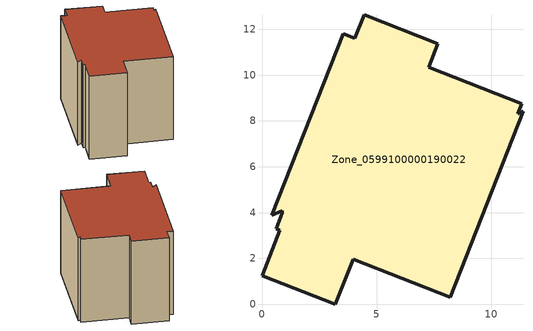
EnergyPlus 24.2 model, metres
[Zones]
Zone_0599100000190022
 floor ground (C_G): 4.06,11.6 4.47,12.63 7.67,11.37 7.27,10.34 11.34,8.74 11.16,8.31 11.39,8.41 8.21,0.3 3.98,1.96 3.2,0 0,1.25 0.78,3.22 0.62,3.28 0.88,3.99 0.88,4.08 0.42,3.88 3.54,11.81 z0
 wall outside (C_F): 3.2,0 3.98,1.96 8.21,0.3 11.39,8.41 11.16,8.31 11.34,8.74 7.27,10.34 7.67,11.37 4.47,12.63 4.06,11.6 3.54,11.81 0.42,3.88 0.88,4.08 0.88,3.99 0.62,3.28 0.78,3.22 0,1.25 3.2,0 z0:8.53
 roof outside (C_R): 0.88,3.99 0.62,3.28 0.78,3.22 0,1.25 3.2,0 3.98,1.96 8.21,0.3 11.39,8.41 11.16,8.31 11.34,8.74 7.27,10.34 7.67,11.37 4.47,12.63 4.06,11.6 3.54,11.81 0.42,3.88 0.88,4.08 z8.53
[BUILDING]
Pand.0599100000190022: North Axis=0; Terrain=City; Loads Convergence Tolerance Value=0.04; Temperature Convergence Tolerance Value=0.4; Solar Distribution=FullExterior; Maximum Number of Warmup Days=25; Minimum Number of Warmup Days=1
[Site:Location]
Rotterdam.The.Hague.AP_ZH_NLD Design_Conditions: Latitude=51.96; Longitude=4.45; Time Zone=1; Elevation=-4.5
[SITE:GROUNDTEMPERATURE:BUILDINGSURFACE]
18, 18, 18, 18, 18, 18, 18, 18, 18, 18, 18, 18
[MATERIAL] Thermal Absorptance=0.9; Solar Absorptance=0.7; Visible Absorptance=0.7
Name | Roughness | Thickness | Conductivity | Density | Specific Heat
G.D.1965 | MediumSmooth | 0.15 | 1 | 540 | 1210
F.D.1965 | Rough | 0.3 | 0.857143 | 1920 | 840
R.D.1965 | MediumRough | 0.2 | 0.08 | 1500 | 1000
[CONSTRUCTION]
C_G: G.D.1965
C_F: F.D.1965
C_R: R.D.1965
[ZONE]
Zone_0599100000190022: Type=1; Multiplier=1; Ceiling Height=Autocalculate; Volume=Autocalculate; Floor Area=autocalculate; Part of Total Floor Area=Yes
[ZONEINFILTRATION:DESIGNFLOWRATE]
Infil_Zone_0599100000190022: Zone or ZoneList or Space or SpaceList=Zone_0599100000190022; Schedule=AlwaysOn; Design Flow Rate Calculation Method=Flow/Area; Flow Rate per Floor Area=0.0042; Constant Term Coefficient=1; Temperature Term Coefficient=0; Velocity Term Coefficient=0; Velocity Squared Term Coefficient=0
[HVACTEMPLATE:ZONE:IDEALLOADSAIRSYSTEM]
Zone_0599100000190022: Maximum Heating Supply Air Temperature=50; Minimum Cooling Supply Air Temperature=13; Maximum Heating Supply Air Humidity Ratio=0.0156; Minimum Cooling Supply Air Humidity Ratio=0.0077; Heating Limit=NoLimit; Cooling Limit=NoLimit; Dehumidification Control Type=ConstantSensibleHeatRatio; Cooling Sensible Heat Ratio=0.7; Dehumidification Setpoint=60; Humidification Control Type=None; Humidification Setpoint=30; Outdoor Air Method=None; Outdoor Air Flow Rate per Person=0.00944; Outdoor Air Flow Rate per Zone Floor Area=0; Outdoor Air Flow Rate per Zone=0; Demand Controlled Ventilation Type=None; Outdoor Air Economizer Type=NoEconomizer; Heat Recovery Type=None; Sensible Heat Recovery Effectiveness=0.7; Latent Heat Recovery Effectiveness=0.65
[ZONECONTROL:THERMOSTAT]
ThermostatControl_Zone_0599100000190022: Zone or ZoneList=Zone_0599100000190022; Control Type Schedule=DualSetpointControlType; Control 1=Thermostat_Zone_0599100000190022; Temperature Difference Between Cutout And Setpoint=0
[THERMOSTATSETPOINT:DUALSETPOINT]
Thermostat_Zone_0599100000190022: Heating Setpoint Temperature Schedule=HeatingSetpoint_Zone_0599100000190022; Cooling Setpoint Temperature Schedule=CoolingSetpoint_Zone_0599100000190022
[SCHEDULE:COMPACT]
HeatingSetpoint_Zone_0599100000190022: Through: 12/31, For: AllDays, Until: 24:00, 21
CoolingSetpoint_Zone_0599100000190022: Through: 12/31, For: AllDays, Until: 24:00, 24
DualSetpointControlType: Through: 12/31, For: AllDays, Until: 24:00, 4
AlwaysOn: Through: 12/31, For: AllDays, Until: 24:00, 1
